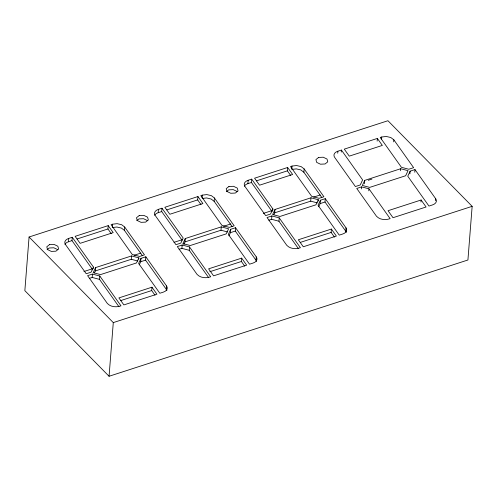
<?xml version="1.0" encoding="UTF-8"?>
<svg xmlns="http://www.w3.org/2000/svg" width="497" height="497" viewBox="0 0 497 497"><rect width="100%" height="100%" fill="white"/><g stroke="black" fill="none" stroke-linecap="round" stroke-linejoin="round"><path stroke-width="0.75" d="M29.074 237.001L24.85 290.67L109.06 376.272L467.925 259.999L472.15 206.33L387.94 120.728L29.074 237.001L113.285 322.603L109.06 376.272M64.896 244.381A8.406 5.032 4.5 0 1 68.48 241.766L68.741 238.411L72.258 237.268L93.455 267.1L93.349 268.442M92.753 269.834L71.997 240.623L72.258 237.268M89.41 278.339L92.187 277.444L92.448 274.089L99.791 276.015L120.988 305.848C116.441 307.469 110.862 307.14 107.371 303.493L87.596 275.661L92.448 274.089M94.411 272.853L95.294 270.952L95.561 267.597L131.537 255.936L138.88 257.868L138.775 259.21M118.957 306.717L99.524 279.37L99.791 276.015M111.266 233.646L107.948 228.974L108.209 225.619L75.134 236.336L80.11 243.337L113.186 232.621L108.209 225.619M112.39 226.88L112.602 224.197L117.149 223.662L121.659 224.725L124.704 227.048L144.478 254.874L139.626 256.452L132.283 254.52L111.086 224.687L112.602 224.197M142.415 255.7L124.443 230.397L124.704 227.048M95.294 270.952L131.276 259.291L131.537 255.936M139.241 264.889L140.719 261.714L140.986 258.365L145.838 256.787L166.57 285.968L166.302 289.322A8.406 5.032 4.5 0 1 166.886 290.497M166.302 289.322L145.571 260.142L145.838 256.787M155.014 295.218L151.697 290.552L151.964 287.198L118.889 297.914L123.865 304.916L156.94 294.199L151.964 287.198M154.61 215.313A8.406 5.032 4.5 0 1 158.195 212.697L158.456 209.343L161.979 208.2L183.169 238.032L180.809 243.108L175.95 244.679L155.226 215.505A8.406 5.032 4.5 0 1 158.456 209.343M182.026 240.144L161.711 211.554L161.979 208.2M179.131 249.27L181.902 248.376L182.163 245.021L189.506 246.947L210.703 276.779C206.156 278.401 200.577 278.072 197.085 274.425L177.311 246.593L182.163 245.021M183.828 244.418L185.014 241.884L185.275 238.529L221.258 226.868L228.595 228.8L226.228 233.876L190.252 245.53L182.908 243.605L185.275 238.529M208.672 277.649L189.245 250.302L189.506 246.947M200.981 204.578L197.663 199.906L197.93 196.551L164.855 207.268L169.831 214.269L202.906 203.553L197.93 196.551M202.111 197.812L202.322 195.128L206.864 194.594L211.374 195.656L214.418 197.98L234.193 225.812L229.341 227.384L221.997 225.452L200.807 195.619L202.322 195.128M232.136 226.632L214.157 201.335L214.418 197.98M185.014 241.884L220.991 230.223L221.258 226.868M228.955 235.82L230.434 232.646L230.701 229.297L235.553 227.719L256.284 256.899L256.017 260.254A8.406 5.032 4.5 0 1 256.607 261.428M256.017 260.254L235.292 231.074L235.553 227.719M244.735 266.15L241.418 261.484L241.679 258.129L208.603 268.846L213.58 275.847L246.655 265.131L241.679 258.129M244.325 186.245A8.406 5.032 4.5 0 1 247.91 183.629L248.177 180.274L251.693 179.131L272.89 208.964L272.785 210.306M272.182 211.697L251.426 182.486L251.693 179.131M268.846 220.202L271.617 219.307L271.884 215.953L279.221 217.879L300.418 247.711C295.87 249.332 290.298 249.003 286.806 245.356L267.032 217.524L271.884 215.953M273.841 214.716L274.729 212.815L274.99 209.461L310.973 197.8L318.316 199.732L318.21 201.074M298.386 248.581L278.96 221.233L279.221 217.879M290.695 175.509L287.378 170.838L287.645 167.483L254.57 178.199L259.546 185.201L292.621 174.49L287.645 167.483M291.826 168.744L292.037 166.06L296.579 165.532L301.089 166.588L304.139 168.912L323.914 196.744L319.055 198.315L311.718 196.383L290.521 166.551L292.037 166.06M321.851 197.564L303.872 172.266L304.139 168.912M274.729 212.815L310.706 201.155L310.973 197.8M318.676 206.752L320.155 203.584L320.416 200.229L325.268 198.651L345.999 227.831L345.738 231.186A8.406 5.032 4.5 0 1 346.322 232.36M345.738 231.186L325.007 202.006L325.268 198.651M334.45 237.081L331.132 232.416L331.393 229.061L298.318 239.778L303.294 246.779L336.37 236.063L331.393 229.061M337.736 153.219L337.892 151.206L341.408 150.063L362.605 179.895L360.238 184.971L355.386 186.543L334.655 157.369A8.406 5.032 4.5 0 1 337.892 151.206M341.253 152.076L341.408 150.063M361.443 188.897L361.599 186.884L368.942 188.81L390.139 218.643C385.591 220.27 380.012 219.935 376.521 216.288L356.747 188.456L361.599 186.884M364.444 183.747L364.711 180.392L400.688 168.732L408.031 170.664L405.664 175.739L369.687 187.394L362.344 185.468L364.711 180.392M368.78 190.823L368.942 188.81M377.148 141.098L377.36 138.415L344.284 149.131L349.261 156.139L382.336 145.422L377.36 138.415M381.597 139.005L381.752 136.992L386.299 136.464L390.804 137.52L393.854 139.843L413.628 167.675L408.776 169.247L401.433 167.315L380.236 137.483L381.752 136.992M393.692 141.856L393.854 139.843M400.532 170.744L400.688 168.732M409.919 173.844L410.131 171.161L414.989 169.589L435.714 198.763L435.558 200.776M414.778 172.266L414.989 169.589M420.953 202.006L421.114 199.993L388.039 210.709L393.009 217.711L426.091 206.994L421.114 199.993M93.455 267.1L91.088 272.176L86.236 273.748L65.505 244.574A8.406 5.032 4.5 0 1 68.741 238.411M95.561 267.597L93.194 272.673L100.537 274.599L136.513 262.944L138.88 257.868M140.986 258.365L138.62 263.435L159.817 293.267L163.333 292.13A8.406 5.032 4.5 0 0 166.57 285.968M230.701 229.297L228.334 234.367L249.531 264.199L253.048 263.062A8.406 5.032 4.5 0 0 256.284 256.899M272.89 208.964L270.523 214.039L265.671 215.611L244.94 186.437A8.406 5.032 4.5 0 1 248.177 180.274M274.99 209.461L272.629 214.536L279.966 216.462L315.949 204.807L318.316 199.732M320.416 200.229L318.049 205.298L339.246 235.131L342.762 233.994A8.406 5.032 4.5 0 0 345.999 227.831M410.131 171.161L407.77 176.23L428.961 206.062L432.483 204.926A8.406 5.032 4.5 0 0 435.714 198.763M47.053 249.711L49.222 248.003L53.813 247.779L57.596 249.6M136.768 220.649L138.936 218.935L143.527 218.711L147.311 220.531M226.483 191.581L228.651 189.866L233.242 189.643L237.026 191.463M68.48 241.766L71.997 240.623M77.078 238.976L107.948 228.974M158.195 212.697L161.711 211.554M166.793 209.908L197.663 199.906M247.91 183.629L251.426 182.486M256.508 180.84L287.378 170.838M83.925 271.53L92.784 268.66M134.134 255.259L140.781 253.11M174.006 242.343L182.132 239.709M223.482 226.315L230.863 223.917M263.354 213.393L272.213 210.523M313.57 197.123L320.211 194.973M368.246 180.287L371.905 179.1M140.719 261.714L145.571 260.142M230.434 232.646L235.292 231.074M320.155 203.584L325.007 202.006M120.827 300.555L151.697 290.552M209.809 271.722L241.418 261.484M300.263 242.418L331.132 232.416M113.285 322.603L472.15 206.33M291.77 169.415L296.318 168.881L300.828 169.943L303.872 172.266M202.813 198.396L206.603 197.949L211.107 199.011L214.157 201.335M112.341 227.551L116.882 227.017L121.392 228.08L124.443 230.397M310.706 201.155L317.316 202.894M271.617 219.307L278.96 221.233M220.991 230.223L227.601 231.962M181.902 248.376L189.245 250.302M131.276 259.291L137.88 261.031M92.187 277.444L99.524 279.37M49.483 244.648L46.774 246.785L47.532 249.587L51.321 251.407L55.912 251.184L58.621 249.04L57.857 246.245L54.074 244.425L49.483 244.648M139.197 215.58L136.489 217.717L137.253 220.519L141.036 222.339L145.627 222.116L148.336 219.972L147.578 217.177L143.788 215.356L139.197 215.58M228.918 186.512L226.21 188.655L226.967 191.451L230.751 193.271L235.342 193.047L238.051 190.904L237.293 188.108L233.509 186.288L228.918 186.512M318.633 157.443L315.924 159.587L316.682 162.382L320.466 164.203L325.057 163.979L327.765 161.836L327.007 159.04L323.224 157.22L318.633 157.443"/></g></svg>
